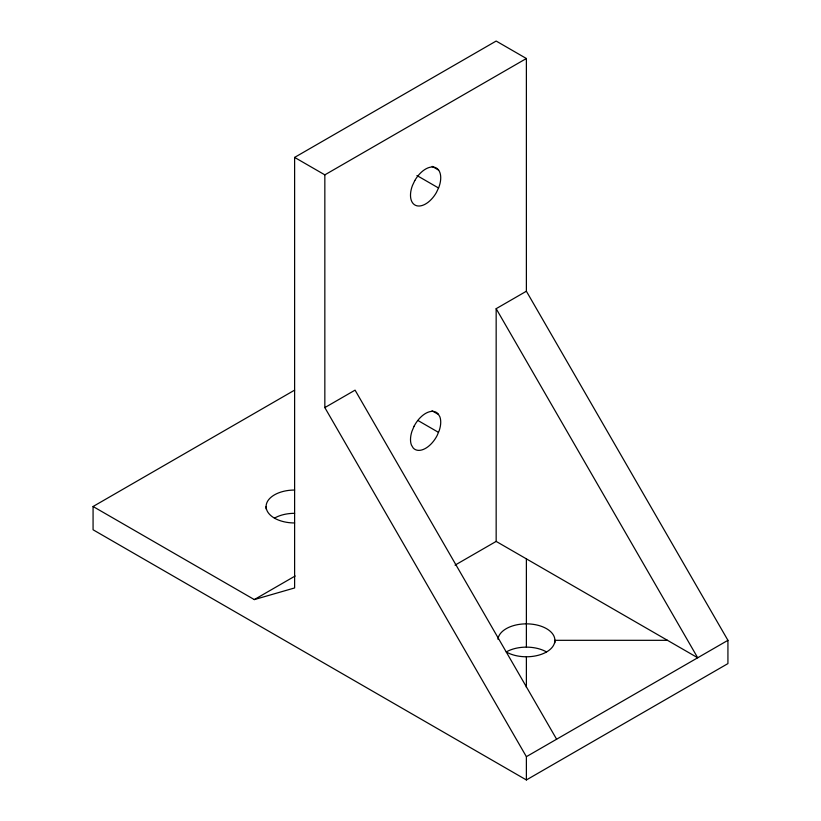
<?xml version="1.0" encoding="UTF-8"?>
<svg xmlns="http://www.w3.org/2000/svg" width="821" height="821" viewBox="0 0 821 821"><rect width="100%" height="100%" fill="white"/><g stroke="black" fill="none" stroke-linecap="round" stroke-linejoin="round"><path stroke-width="1.23" d="M93.071 506.506L254.305 599.587L294.616 587.949L294.616 157.406L496.161 41.05L526.384 58.507L526.384 291.229L727.929 640.318L727.929 663.594L526.384 779.95L93.071 529.771L93.071 506.506L294.616 390.139M294.616 157.406L324.839 174.863L526.384 58.507M526.384 779.95L526.384 756.675L324.839 407.596L355.072 390.139L556.617 739.228M496.161 308.686L697.706 657.775L496.161 541.408L496.161 308.686L526.384 291.229M254.305 599.587L295.16 576.003M455.05 565.135L496.161 541.408M526.384 756.675L727.929 640.318M667.473 640.318L554.893 640.318L554.893 642.771M432.154 166.376L438.63 170.111M416.945 175.53L438.537 187.999M432.02 410.767L438.496 414.502M417.961 420.506L438.476 432.349M526.384 558.865L526.384 647.133M526.384 656.769L526.384 687.362M324.839 174.863L324.839 407.596M294.616 490.045A28.499 16.461 0 0 0 266.107 506.506L266.107 508.948M546.54 651.956A28.499 16.461 0 0 0 506.239 651.956A28.499 16.461 0 0 0 550.758 648.857A28.499 16.461 0 0 0 534.953 624.617A28.499 16.461 0 0 0 497.947 639.241M274.46 518.133A28.499 16.461 0 0 1 294.616 513.32M294.616 522.956A28.499 16.461 0 0 1 266.107 506.506M414.092 426.212L411.957 431.282A21.377 12.346 -60 0 0 411.383 444.951L413.179 447.968A21.377 12.346 -60 0 0 437.141 435.51L439.276 430.45A21.377 12.346 -60 0 0 439.851 416.77L438.045 413.763A21.377 12.346 -60 0 0 414.092 426.212M414.821 180.517L412.45 185.525A21.377 12.346 -60 0 0 416.534 205.702A21.377 12.346 -60 0 0 436.413 192.494L438.783 187.475A21.377 12.346 -60 0 0 434.699 167.31A21.377 12.346 -60 0 0 414.821 180.517"/></g></svg>
